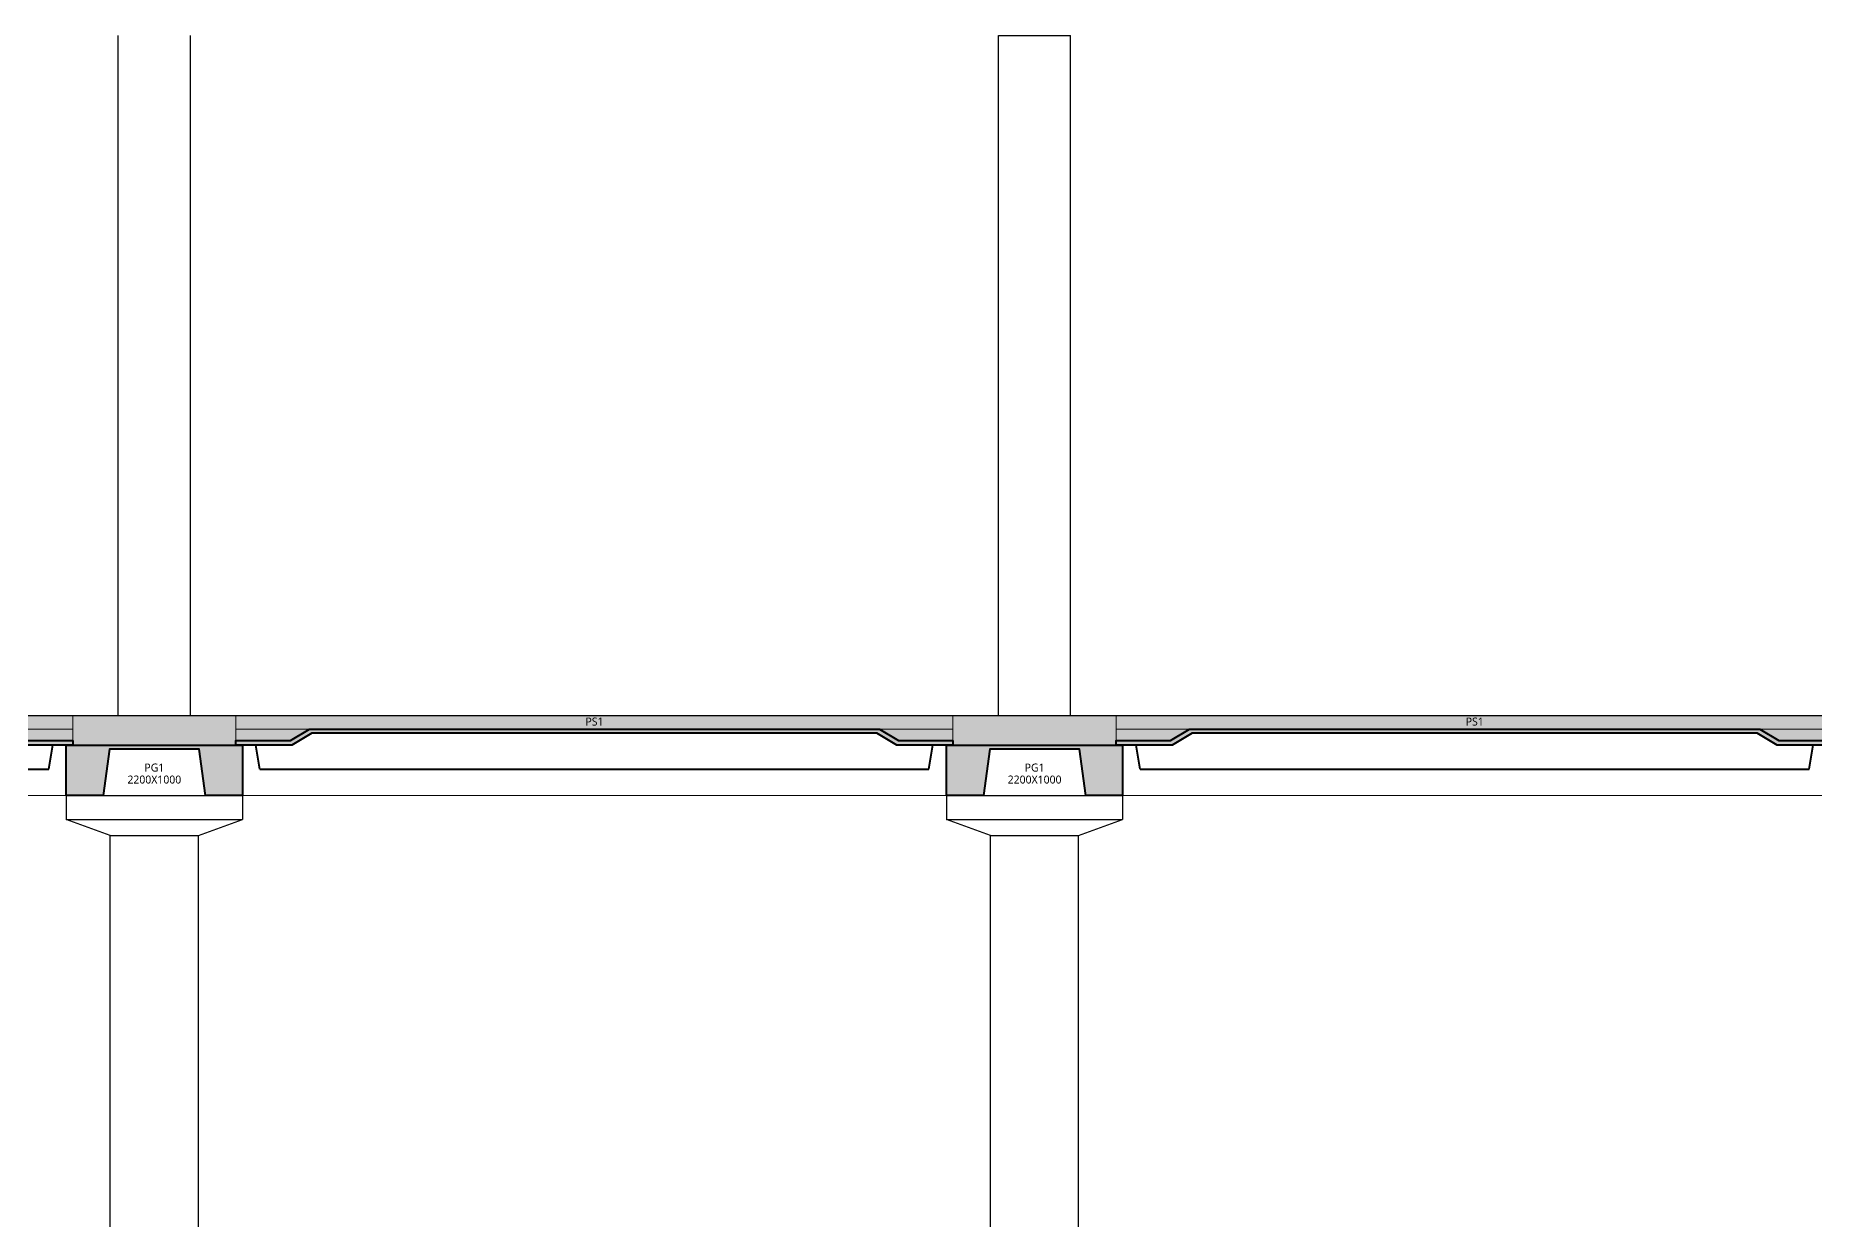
# Model space of a CAD drawing. Header units: millimetres. Extents: x 0 to 420000, y 0 to 297000.
# Drawn here: x 242529 to 264758, y 222202 to 237000 of the extents above; entities that cross this region are included whole.
import ezdxf
from ezdxf.enums import TextEntityAlignment as Align

# ---------------------------------------------------------------- set-up
doc = ezdxf.new("R2010")
doc.units = ezdxf.units.MM
doc.linetypes.add('CEN', pattern=[62, 60, -1, 0, -1])
doc.linetypes.add('HID', pattern=[2, 1.1, -0.9])
for name, color, linetype, lineweight in [('A-AXIS-LINE', 1, 'CEN', 15), ('A-CONC-LIN1', 2, 'Continuous', 40), ('A-CONC-LIN2', 7, 'Continuous', 25), ('A-ELEV-LIN2', 7, 'Continuous', 25), ('A-XXXX-WAT1', 9, 'HID', 20)]:
    doc.layers.add(name, color=color, linetype=linetype, lineweight=lineweight)
doc.layers.add('A-CONC-SOLD', color=253, linetype='CEN')
doc.layers.add('A-XXXX-NPLT', color=144, linetype='Continuous', lineweight=15, plot=False)
doc.styles.add('맑은고딕', font='')
doc.styles.get('맑은고딕').set_extended_font_data('Malgun Gothic')

# ---------------------------------------------------------------- blocks, each defined once
blk = doc.blocks.new('axis(220316)')
at = {"layer": 'A-AXIS-LINE', "ltscale": 1000}
for p, q in [((4631788.1, -371118.7), (4955413.1, -371118.7)), ((4631788.1, -372118.7), (4955413.1, -372118.7))]:
    blk.add_line(p, q, dxfattribs=at)
blk = doc.blocks.new('횡9층')
at = {"layer": 'A-ELEV-LIN2'}
for p, q in [((4845151, -247069), (4845151, -238569)), ((4846051, -247069), (4846051, -238569)), ((4856151, -247069), (4856151, -238569)), ((4856151, -238569), (4857051, -238569)), ((4857051, -247069), (4857051, -238569))]:
    blk.add_line(p, q, dxfattribs=at)
blk = doc.blocks.new('PG1')
at = {"layer": 'A-CONC-SOLD'}
h = blk.add_hatch(color=256, dxfattribs=at)
h.dxf.hatch_style = 1
h.paths.add_polyline_path([(4800581, -237069), (4800581, -237439), (4802621, -237439), (4802621, -237069)])
h = blk.add_hatch(color=256, dxfattribs=at)
h.dxf.hatch_style = 1
h.paths.add_polyline_path([(4800501, -238069), (4800501, -237439), (4802701, -237439), (4802701, -238069), (4802241, -238069), (4802161, -237489), (4801041, -237489), (4800961, -238069)])
at = {"layer": 'A-CONC-LIN1'}
blk.add_lwpolyline([(4800501, -238069), (4800501, -237439), (4802701, -237439), (4802701, -238069), (4802241, -238069), (4802161, -237489), (4801041, -237489), (4800961, -238069), (4800501, -238069)], dxfattribs=at)
at = {"layer": 'A-CONC-LIN2'}
blk.add_line((4800581, -237069), (4802621, -237069), dxfattribs=at)
at = {"layer": 'A-XXXX-NPLT'}
blk.add_lwpolyline([(4802701, -238069), (4800501, -238069), (4800501, -237439), (4800581, -237439), (4800581, -237069), (4802621, -237069), (4802621, -237439), (4802701, -237439)], close=True, dxfattribs=at)
at = {"layer": 'A-XXXX-NPLT', "style": '맑은고딕'}
for s, p in [('2200X1000', (4801601, -237869)), ('PG1', (4801601, -237719))]:
    blk.add_text(s, height=100, dxfattribs=at).set_placement(p, align=Align.MIDDLE)
blk = doc.blocks.new('PS1_2')
at = {"layer": 'A-CONC-SOLD'}
h = blk.add_hatch(color=256, dxfattribs=at)
h.dxf.hatch_style = 1
h.paths.add_polyline_path([(1020, -310), (1020, 0), (9980, 0), (9980, -310), (9300, -310), (9063, -170), (1937, -170), (1700, -310)])
h = blk.add_hatch(color=256, dxfattribs=at)
h.dxf.hatch_style = 1
h.paths.add_polyline_path([(9980, -310), (9980, -370), (9280, -370), (9030, -220), (1970, -220), (1720, -370), (1020, -370), (1020, -310), (1700, -310), (1937, -170), (9063, -170), (9300, -310)])
at = {"layer": 'A-CONC-LIN1', "color": 2}
for p, q in [((1320, -670), (1270, -370)), ((9680, -670), (9730, -370)), ((1320, -670), (9680, -670))]:
    blk.add_line(p, q, dxfattribs=at)
blk.add_lwpolyline([(9980, -310), (9980, -370), (9280, -370), (9030, -220), (1970, -220), (1720, -370), (1020, -370), (1020, -310), (1700, -310), (1937, -170), (9063, -170), (9300, -310)], close=True, dxfattribs=at)
at = {"layer": 'A-CONC-LIN2'}
blk.add_line((1020, 0), (9980, 0), dxfattribs=at)
at = {"layer": 'A-XXXX-NPLT'}
for p, q in [((1937, -170), (1020, -170)), ((9063, -170), (9980, -170))]:
    blk.add_line(p, q, dxfattribs=at)
at = {"layer": 'A-XXXX-NPLT', "style": '맑은고딕'}
blk.add_text('PS1', height=100, dxfattribs=at).set_placement((5500, -75), align=Align.MIDDLE)
blk = doc.blocks.new('기준층(횡)')
at = {"layer": 'A-ELEV-LIN2'}
for p, q in [((242913, 207500), (245113, 207500)), ((242913, 207500), (242913, 207200)), ((245113, 207500), (245113, 207200)), ((253913, 207500), (256113, 207500)), ((253913, 207500), (253913, 207200)), ((256113, 207500), (256113, 207200)), ((242913, 207200), (245113, 207200)), ((243463, 207000), (242913, 207200)), ((244563, 207000), (245113, 207200)), ((253913, 207200), (256113, 207200)), ((254463, 207000), (253913, 207200)), ((255563, 207000), (256113, 207200)), ((243463, 207000), (244563, 207000)), ((243463, 198500), (243463, 207000)), ((244563, 198500), (244563, 207000)), ((254463, 207000), (255563, 207000)), ((254463, 198500), (254463, 207000)), ((255563, 198500), (255563, 207000))]:
    blk.add_line(p, q, dxfattribs=at)
for p in [(233013, 208500), (244013, 208500), (255013, 208500)]:
    blk.add_blockref('PS1_2', p)
at = {"layer": 'A-CONC-LIN1'}
for p in [(-4557588, 445569), (-4546588, 445569)]:
    blk.add_blockref('PG1', p, dxfattribs=at)

msp = doc.modelspace()

# ---------------------------------------------------------------- block references
at = {"layer": 'A-AXIS-LINE'}
msp.add_blockref('axis(220316)', (-4581588.1, 599618.7), dxfattribs=at)
at = {"layer": 'A-CONC-LIN1'}
msp.add_blockref('횡9층', (-4601588.1, 475568.7), dxfattribs=at)
at = {"layer": 'A-XXXX-WAT1'}
msp.add_blockref('기준층(횡)', (0, 20000), dxfattribs=at)

doc.saveas('drawing.dxf')
